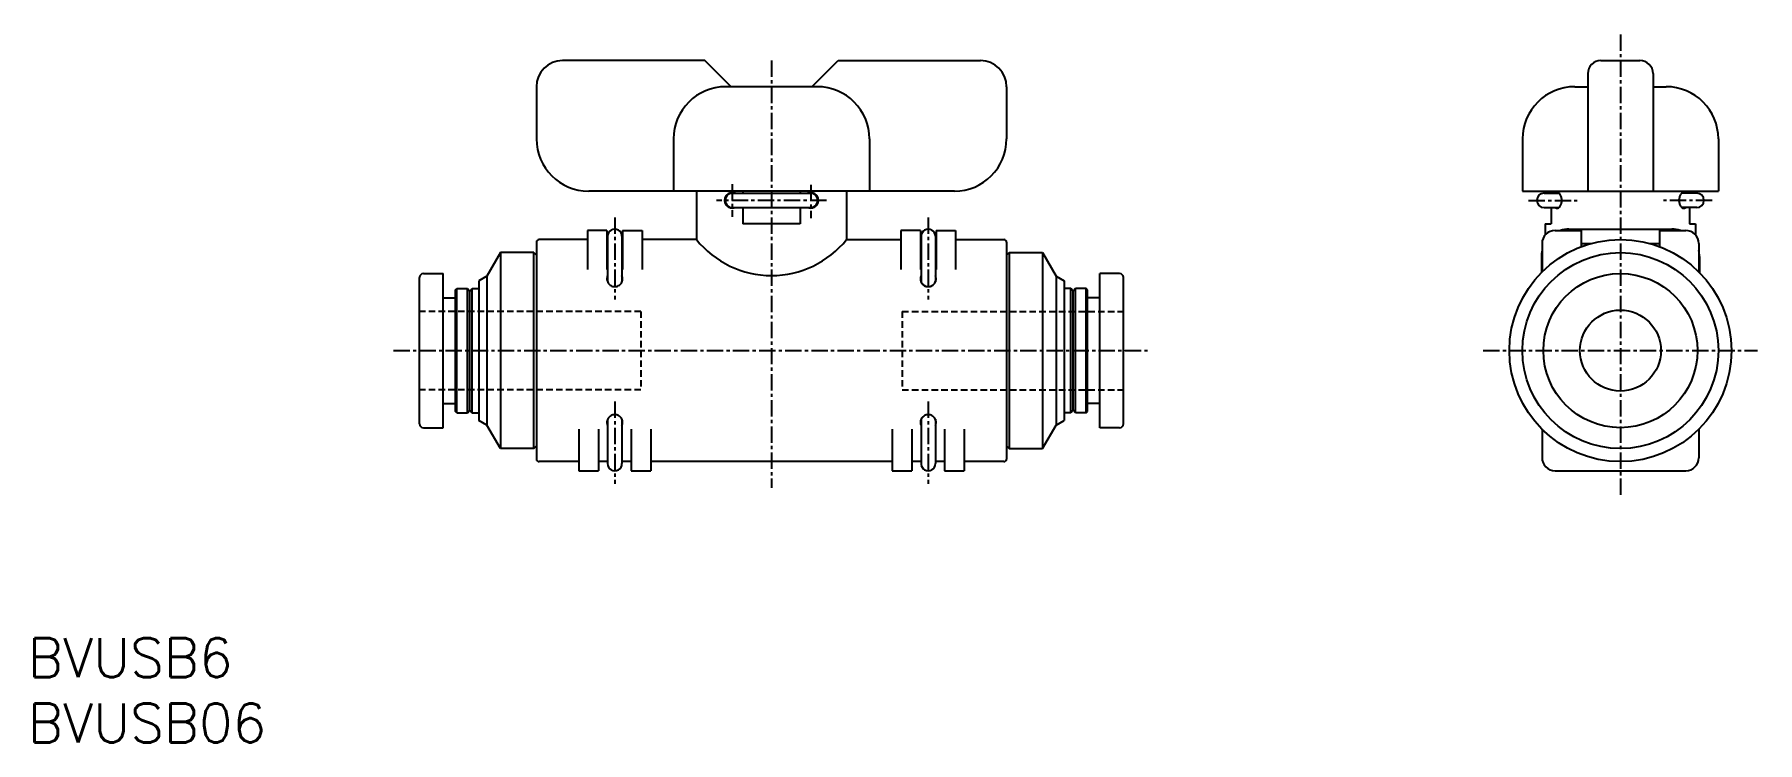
# Model space of a CAD drawing. Extents: x 1 to 132, y 0 to 54.
import ezdxf

# ---------------------------------------------------------------- set-up
doc = ezdxf.new("R2010")
doc.units = 0
doc.linetypes.add('CENTER', pattern=[2, 1.25, -0.25, 0.25, -0.25])
doc.linetypes.add('DASHED', pattern=[0.75, 0.5, -0.25])
doc.layers.get('0').update_dxf_attribs({"linetype": 'CONTINUOUS'})
doc.layers.add('CENTER', color=1, linetype='CENTER')
doc.styles.get("Standard").update_dxf_attribs({"font": 'txt.shx'})

# ---------------------------------------------------------------- blocks, each defined once
blk = doc.blocks.new('*U10')
at = {"color": 7, "linetype": 'CONTINUOUS'}
blk.add_text('BVUSB06', height=3, dxfattribs=at).set_placement((0, 0))
blk = doc.blocks.new('*U11')
at = {"color": 7, "linetype": 'CONTINUOUS'}
blk.add_text('BVUSB6', height=3, dxfattribs=at).set_placement((0, 5))

msp = doc.modelspace()

# ---------------------------------------------------------------- linework, layer by layer
at = {"color": 7, "linetype": 'CONTINUOUS'}
for p, q in [((51.84999, 52.2), (40.95, 52.2)), ((53.84999, 50.20001), (51.84999, 52.20001)), ((60.04999, 50.20001), (62.04999, 52.20001)), ((62.05001, 52.2), (72.95, 52.2)), ((120.45, 52.2), (123.45, 52.2)), ((38.95, 50.2), (38.95, 46.2)), ((60.45, 50.2), (53.45, 50.2)), ((74.95, 50.2), (74.95, 46.2)), ((118.45, 50.2), (119.45, 50.2)), ((119.45, 51.2), (119.45, 42.2)), ((124.45, 51.2), (124.45, 42.2)), ((124.45, 50.2), (125.45, 50.2)), ((49.45, 46.2), (49.45, 42.2)), ((64.45, 46.2), (64.45, 42.2)), ((114.45, 46.2), (114.45, 42.2)), ((129.45, 46.2), (129.45, 42.2)), ((70.95, 42.2), (42.95, 42.2)), ((51.2, 42.2), (51.2, 38.5)), ((53.95, 42.05), (59.95, 42.05)), ((53.95, 40.95), (59.95, 40.95)), ((54.75, 42.2), (54.75, 42.05)), ((54.75, 40.95), (54.75, 39.7)), ((59.15, 42.2), (59.15, 42.05)), ((59.15, 40.95), (59.15, 39.7)), ((62.7, 42.2), (62.7, 38.5)), ((114.45, 42.2), (129.45, 42.2)), ((116.10001, 42.05), (117.24381, 42.05)), ((116.10001, 40.95), (117.24381, 40.95)), ((116.65, 42.2), (116.65, 42.05)), ((116.65, 40.95), (116.65, 39.7)), ((127.79999, 42.05), (126.65619, 42.05)), ((127.79999, 40.95), (126.65619, 40.95)), ((127.25, 42.2), (127.25, 42.05)), ((127.25, 40.95), (127.25, 39.7)), ((59.15, 39.7), (54.75, 39.7)), ((116.20002, 39.7), (116.65, 39.7)), ((116.20002, 39.7), (116.20002, 38.86145)), ((127.25, 39.7), (127.7, 39.7)), ((127.7, 39.7), (127.7, 38.86143)), ((38.95, 38.3), (38.95, 21.700005)), ((42.84999, 38.5), (39.15, 38.5)), ((42.84999, 39.2), (42.84999, 36.2)), ((44.34999, 39.2), (42.84999, 39.2)), ((44.34999, 39.2), (44.34999, 36.2)), ((44.4, 38.75), (44.4, 35.2602)), ((45.5, 38.75), (45.5, 35.2602)), ((45.55001, 39.2), (45.55001, 36.2)), ((45.55001, 39.2), (47.05001, 39.2)), ((47.05001, 39.2), (47.05001, 36.2)), ((51.2, 38.5), (47.05001, 38.5)), ((62.7, 38.5), (66.84999, 38.5)), ((68.34999, 39.2), (66.84999, 39.2)), ((66.84999, 39.2), (66.84999, 36.2)), ((68.34999, 39.2), (68.34999, 36.2)), ((68.4, 38.75), (68.4, 35.2602)), ((69.5, 38.75), (69.5, 35.26021)), ((69.55001, 39.2), (71.05001, 39.2)), ((69.55001, 39.2), (69.55001, 36.2)), ((71.05001, 39.2), (71.05001, 36.2)), ((71.05001, 38.5), (74.75, 38.5)), ((74.95, 38.3), (74.95, 21.7)), ((116.95, 39.2), (118.95, 39.2)), ((118, 39.3), (125.9, 39.3)), ((118.95, 39.2), (118.95, 37.95299)), ((124.95, 39.2), (124.95, 37.95299)), ((124.95, 39.2), (126.95, 39.2)), ((36.1913, 37.5), (35.15, 35.696403)), ((36.1913, 37.5), (36.1913, 22.5)), ((38.75, 37.5), (36.1913, 37.5)), ((38.75, 37.5), (38.95, 37.3)), ((38.75, 22.5), (38.75, 37.5)), ((44.34999, 38.2), (44.4, 38.2)), ((45.5, 38.2), (45.55001, 38.2)), ((68.4, 38.2), (68.34999, 38.2)), ((69.5, 38.2), (69.55001, 38.2)), ((74.95, 37.3), (75.15, 37.5)), ((75.15, 37.50001), (75.15, 22.500005)), ((75.15, 37.5), (77.7087, 37.5)), ((77.7087, 37.5), (77.7087, 22.5)), ((77.7087, 37.5), (78.75, 35.69641)), ((115.90001, 37.20716), (115.90001, 35.97055)), ((115.95002, 38.2), (115.95002, 36.0208)), ((118.95, 38.2), (119.7117, 38.2)), ((124.1883, 38.2), (124.95, 38.2)), ((127.95, 38.2), (127.95, 36.0208)), ((128, 37.2), (128, 35.97055)), ((30.3, 35.9), (31.80001, 35.9)), ((31.80001, 24.099998), (31.80001, 35.9)), ((35.15, 35.696404), (34.55001, 35.349996)), ((35.15, 35.696403), (35.15, 24.303592)), ((78.75, 35.69641), (78.75, 24.303581)), ((78.75, 35.69641), (79.34999, 35.35001)), ((82.09999, 24.099998), (82.09999, 35.9)), ((83.6, 35.9), (82.09999, 35.9)), ((30, 24.399998), (30, 35.6)), ((32.75, 25.35), (32.75, 34.65)), ((32.75001, 34.65), (32.85, 34.75)), ((32.85001, 34.75), (33.67501, 34.75)), ((32.85001, 25.25), (32.85001, 34.75)), ((33.67501, 25.25), (33.67501, 34.75)), ((33.67501, 34.74999), (33.85001, 34.55)), ((33.85, 34.55), (34.025, 34.75)), ((33.85001, 25.45), (33.85001, 34.55)), ((34.02501, 34.75), (34.55001, 34.75)), ((34.02501, 25.25), (34.02501, 34.75)), ((34.55001, 35.349996), (34.55001, 24.650002)), ((79.34999, 35.35), (79.34999, 24.650002)), ((79.87499, 34.75), (79.34999, 34.75)), ((79.87499, 25.25), (79.87499, 34.75)), ((80.04999, 34.55), (79.875, 34.75)), ((80.04999, 25.45), (80.04999, 34.55)), ((80.225, 34.75), (80.05, 34.55)), ((81.04999, 34.75), (80.22499, 34.75)), ((80.22499, 25.25), (80.22499, 34.75)), ((81.15, 34.65), (81.04999, 34.75001)), ((81.04999, 25.25), (81.04999, 34.75)), ((81.15, 25.35), (81.15, 34.65)), ((83.9, 24.399998), (83.9, 35.6)), ((31.80001, 34.05), (32.75, 34.05)), ((82.09999, 34.05), (81.15, 34.05)), ((31.80001, 25.95), (32.75, 25.95)), ((32.85, 25.25), (32.75, 25.35001)), ((32.85001, 25.25), (33.67501, 25.25)), ((33.67501, 25.24999), (33.85001, 25.45)), ((33.85001, 25.44999), (34.025, 25.25)), ((34.02501, 25.25), (34.55001, 25.25)), ((79.87499, 25.25), (79.34999, 25.25)), ((80.04999, 25.45), (79.87499, 25.25)), ((80.225, 25.24999), (80.04999, 25.45)), ((81.04999, 25.25), (80.22499, 25.25)), ((81.04999, 25.25001), (81.14999, 25.35001)), ((82.09999, 25.95), (81.15, 25.95)), ((30.3, 24.099998), (31.80001, 24.099998)), ((35.15, 24.303592), (34.55001, 24.650002)), ((36.1913, 22.5), (35.15, 24.303592)), ((42.2, 23.979203), (42.2, 20.8)), ((43.7, 23.979203), (43.7, 20.8)), ((44.4, 24.739805), (44.4, 21.35)), ((45.5, 24.739804), (45.5, 21.35)), ((46.2, 23.979203), (46.2, 20.8)), ((47.7, 23.979203), (47.7, 20.8)), ((66.2, 23.979203), (66.2, 20.8)), ((67.7, 23.979203), (67.7, 20.8)), ((68.4, 24.739804), (68.4, 21.35)), ((69.5, 24.739805), (69.5, 21.35)), ((70.2, 23.979203), (70.2, 20.8)), ((71.7, 23.979203), (71.7, 20.8)), ((77.7087, 22.5), (78.75, 24.303596)), ((78.75, 24.303598), (79.34999, 24.650006)), ((83.6, 24.099998), (82.09999, 24.099998)), ((115.95, 23.979203), (115.95, 21.8)), ((127.95, 23.979203), (127.95, 21.8)), ((38.75, 22.5), (36.1913, 22.5)), ((38.74999, 22.500006), (38.94999, 22.700008)), ((74.95, 22.699999), (75.15, 22.499993)), ((75.15, 22.5), (77.7087, 22.5)), ((42.2, 21.5), (39.15, 21.5)), ((44.4, 21.5), (43.7, 21.5)), ((46.2, 21.5), (45.5, 21.5)), ((66.2, 21.5), (47.7, 21.5)), ((68.4, 21.5), (67.7, 21.5)), ((70.2, 21.5), (69.5, 21.5)), ((74.75, 21.5), (71.7, 21.5)), ((42.2, 20.8), (43.7, 20.8)), ((46.2, 20.8), (47.7, 20.8)), ((66.2, 20.8), (67.7, 20.8)), ((70.2, 20.8), (71.7, 20.8)), ((116.95, 20.8), (126.95, 20.8))]:
    msp.add_line(p, q, dxfattribs=at)
at = {"color": 3, "linetype": 'DASHED'}
for p, q in [((46.95, 33), (30, 33)), ((46.95, 33), (46.95, 27)), ((66.95, 33), (66.95, 27)), ((66.95, 33), (83.9, 33)), ((46.95, 27), (30, 27)), ((66.95, 27), (83.9, 27))]:
    msp.add_line(p, q, dxfattribs=at)
at = {"color": 7, "linetype": 'CONTINUOUS'}
for points in [[(116.94779, 40.94975, 0.10895601), (117.05415, 40.90376, 0.12500457), (117.16828, 40.91164, 0.0979045), (117.26767, 40.9685, 0.066803678), (117.34427, 41.05491, 0.048086149), (117.39981, 41.15689, 0.038128568), (117.43749, 41.26766, 0.032623066), (117.45918, 41.38205, 0.030781834), (117.46642, 41.5, 0.030262529), (117.45942, 41.61601, 0.032545375), (117.43799, 41.73039, 0.037875365), (117.40073, 41.84096, 0.048198812), (117.34512, 41.94385, 0.067492983), (117.26771, 42.03146, 0.099584596), (117.16673, 42.08886, 0.12629113), (117.0515, 42.09574, 0.10719169), (116.94656, 42.04939)], [(126.95221, 42.05025, 0.108956), (126.84585, 42.09624, 0.12500457), (126.73172, 42.08836, 0.097904506), (126.63233, 42.0315, 0.066803682), (126.55573, 41.94509, 0.048086151), (126.50019, 41.84311, 0.038128569), (126.46251, 41.73234, 0.032623067), (126.44082, 41.61795, 0.03078184), (126.43358, 41.5, 0.030262529), (126.44058, 41.38399, 0.032545375), (126.46201, 41.26961, 0.037875365), (126.49927, 41.15904, 0.048198812), (126.55488, 41.05615, 0.067492983), (126.63229, 40.96854, 0.099584596), (126.73327, 40.91114, 0.12629113), (126.8485, 40.90426, 0.10719169), (126.95344, 40.95061)], [(44.40001, 35.73983, 0.06204998), (44.35798, 35.59756, 0.062106075), (44.35215, 35.44919, 0.061935233), (44.3828, 35.30432, 0.062055443), (44.44815, 35.17113, 0.062011002), (44.54411, 35.05812, 0.062034546), (44.6649, 34.97206, 0.062049973), (44.80315, 34.91825, 0.06189269), (44.95, 34.9, 0.061809612), (45.09666, 34.9182, 0.062279919), (45.23541, 34.97223, 0.062005752), (45.3561, 35.05831, 0.06202632), (45.45202, 35.1714, 0.062049008), (45.5173, 35.30461, 0.062043054), (45.5479, 35.44975, 0.061820636), (45.54204, 35.59744, 0.061756532), (45.50032, 35.73907)], [(68.40001, 35.73983, 0.06204998), (68.35798, 35.59756, 0.062106074), (68.35215, 35.44919, 0.061935233), (68.3828, 35.30432, 0.062055443), (68.44815, 35.17113, 0.062011002), (68.54411, 35.05812, 0.062034546), (68.6649, 34.97206, 0.062049973), (68.80315, 34.91825, 0.061892678), (68.95, 34.9, 0.061809612), (69.09666, 34.9182, 0.062279919), (69.23541, 34.97223, 0.062005752), (69.3561, 35.05831, 0.06202632), (69.45202, 35.1714, 0.062049008), (69.5173, 35.30461, 0.062043054), (69.5479, 35.44975, 0.061820636), (69.54204, 35.59744, 0.061756532), (69.50032, 35.73907)], [(68.34999, 35.5, 0.048919107), (68.36143, 35.38344, 0.04889339), (68.39526, 35.27137, 0.049369744), (68.45085, 35.16706, 0.049123169), (68.52539, 35.07608, 0.049134524), (68.61626, 35.00138, 0.049146341), (68.72, 34.94584, 0.049149105), (68.83258, 34.9116, 0.049279431), (68.95, 34.9, 0.048917372), (69.06657, 34.91143, 0.048892092), (69.17863, 34.94527, 0.049368919), (69.28295, 35.00085, 0.049122789), (69.37392, 35.07539, 0.049134903), (69.44863, 35.16627, 0.049147413), (69.50417, 35.27, 0.049150684), (69.53841, 35.38259, 0.049280641), (69.55001, 35.5)], [(45.49999, 24.260166, 0.062050162), (45.54202, 24.402435, 0.062106557), (45.54785, 24.550802, 0.061935463), (45.5172, 24.695672, 0.062055529), (45.45185, 24.828864, 0.062011165), (45.35589, 24.941878, 0.062034901), (45.2351, 25.02794, 0.062050592), (45.09685, 25.08175, 0.061893729), (44.95, 25.1, 0.061810467), (44.80334, 25.0818, 0.062280535), (44.66459, 25.02777, 0.062006106), (44.5439, 24.941687, 0.062026484), (44.44798, 24.828597, 0.062049123), (44.3827, 24.695385, 0.062043294), (44.3521, 24.550243, 0.061821035), (44.35796, 24.402555, 0.061756811), (44.39968, 24.260921)], [(69.49999, 24.260167, 0.062050162), (69.54202, 24.402436, 0.062106546), (69.54785, 24.550803, 0.061935465), (69.5172, 24.695673, 0.062055539), (69.45185, 24.828865, 0.062011165), (69.35589, 24.941878, 0.062034902), (69.2351, 25.02794, 0.062050592), (69.09685, 25.08175, 0.061893308), (68.95, 25.1, 0.061810467), (68.80334, 25.0818, 0.062280535), (68.66459, 25.02777, 0.062006106), (68.5439, 24.941687, 0.062026484), (68.44798, 24.828597, 0.062049124), (68.3827, 24.695385, 0.062043294), (68.3521, 24.550243, 0.061821035), (68.35796, 24.402555, 0.061756811), (68.39968, 24.260921)]]:
    msp.add_lwpolyline(points, format="xyb", dxfattribs=at)
for radius in [8.5, 7.5, 5.900002, 3.1]:
    msp.add_circle((121.95, 30), radius, dxfattribs=at)
for centre, radius, start, end in [((40.95, 50.2), 2, 89.999982, 179.99996), ((72.95, 50.2), 2, 0, 89.999982), ((120.45, 51.2), 1, 90.000003, 180.00001), ((123.45, 51.2), 1, 0, 90.000003), ((53.45, 46.2), 4, 89.999982, 179.99996), ((60.45, 46.2), 4, 0, 89.999982), ((118.45, 46.2), 4, 90, 180), ((125.45, 46.2), 4, 0, 90), ((42.95, 46.2), 4, 179.99996, 269.99995), ((70.95, 46.2), 4, 270.00002, 0), ((53.95, 41.5), 0.6, 66.443534, 293.555), ((53.95, 41.5), 0.55, 90.000003, 270), ((59.95, 41.5), 0.6, 246.44499, 113.55647), ((59.95, 41.5), 0.55, 270, 90.000003), ((116.10001, 41.5), 0.550003, 90.000003, 270), ((127.79999, 41.5), 0.550003, 270, 89.999996), ((39.15, 38.3), 0.2, 89.999982, 179.99996), ((44.95, 38.75), 0.55, 0, 180.00001), ((56.95, 43.13636), 7.386363, 218.88007, 321.11993), ((68.95, 38.75), 0.55, 0, 180.00001), ((68.95, 38.75), 0.55, 0, 180.00001), ((74.75, 38.3), 0.2, 0, 90), ((116.95, 38.2), 1, 90.000003, 180.00001), ((118, 37.2), 2.1, 90.000003, 107.75334), ((125.9, 37.2), 2.1, 72.246661, 90.000003), ((126.95, 38.2), 1, 0, 90.000003), ((118, 37.2), 2.1, 167.47017, 180.00001), ((125.9, 37.2), 2.1, 0, 12.529825), ((30.3, 35.6), 0.3, 90, 180), ((83.6, 35.6), 0.3, 0, 90), ((30.3, 24.399998), 0.3, 180, 270), ((83.6, 24.399998), 0.3, 270, 0), ((39.15, 21.700005), 0.2, 180.00002, 270), ((44.95, 21.35), 0.55, 179.99999, 0.00001002), ((68.95, 21.35), 0.55, 179.99999, 0.00001002), ((74.75, 21.7), 0.2, 270, 0), ((116.95, 21.8), 1, 179.99999, 270), ((126.95, 21.8), 1, 270, 0)]:
    msp.add_arc(centre, radius, start, end, dxfattribs=at)
for p in [(83.9, 30), (130.45, 30)]:
    msp.add_point(p, dxfattribs=at)
at = {"layer": 'CENTER', "color": 1, "linetype": 'CENTER'}
for p, q in [((121.95, 54.2), (121.95, 18.8)), ((56.95, 52.2), (56.95, 19.5)), ((53.95, 42.74807), (53.95, 40.24727)), ((59.95, 42.68946), (59.95, 40.13004)), ((61.15, 41.5), (52.75, 41.5)), ((114.92023, 41.5), (118.65, 41.5)), ((128.97977, 41.5), (125.25, 41.5)), ((44.95, 40.2), (44.95, 33.9)), ((68.95, 40.2), (68.95, 33.9)), ((28, 30), (85.9, 30)), ((111.45, 30), (132.45, 30)), ((44.95, 26.1), (44.95, 19.8)), ((68.95, 26.1), (68.95, 19.8))]:
    msp.add_line(p, q, dxfattribs=at)

# ---------------------------------------------------------------- block references
at = {"color": 7, "linetype": 'CONTINUOUS'}
for name in ['*U11', '*U10']:
    msp.add_blockref(name, (0, 0), dxfattribs=at)

doc.saveas('drawing.dxf')
